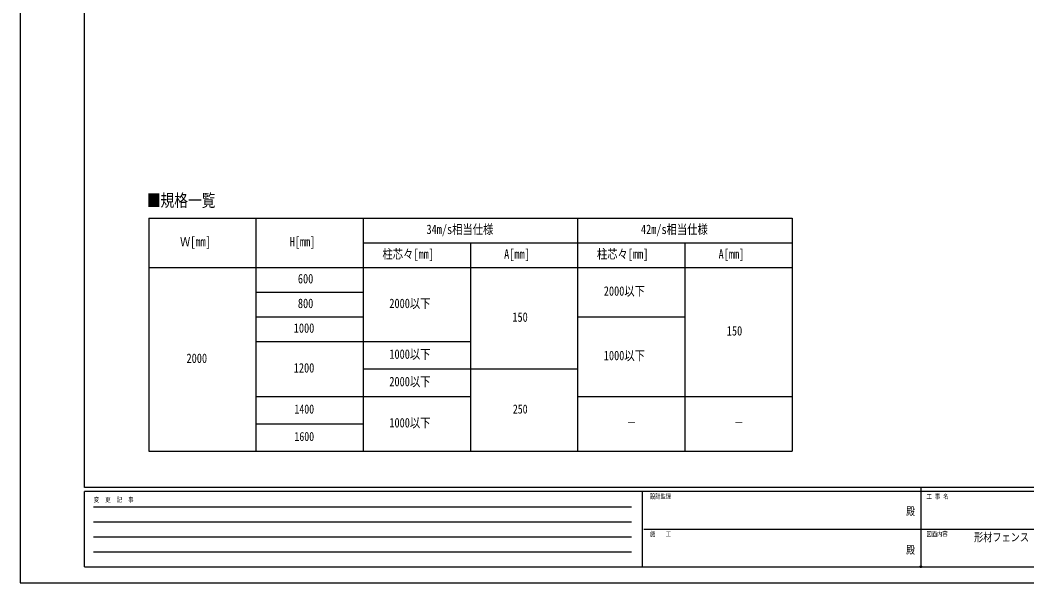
# Model space of a CAD drawing. Units: millimetres, scale not verified. Extents: x -4205 to 4205, y -2970 to 2970.
# Drawn here: x -4205 to 489, y -2970 to -348 of the extents above; entities that cross this region are included whole.
import ezdxf
from ezdxf.enums import TextEntityAlignment as Align

# ---------------------------------------------------------------- set-up
doc = ezdxf.new("R2010")
doc.units = ezdxf.units.MM
doc.header["$LTSCALE"] = 16
doc.header["$PDMODE"] = 32
doc.header["$PDSIZE"] = 8
doc.layers.add('0-1_USER1', color=3, linetype='Continuous')
doc.layers.add('0-5_YKK_ZWAK', color=7, linetype='Continuous')
doc.styles.add('ＭＳ ゴシック', font='')
doc.styles.get('ＭＳ ゴシック').set_extended_font_data('MS Gothic')

msp = doc.modelspace()

# ---------------------------------------------------------------- linework, layer by layer
at = {"layer": '0-1_USER1'}
for p, q in [((-3605.49, -1270.3), (-605.49, -1270.3)), ((-3605.49, -1270.3), (-3605.49, -2356.92)), ((-3105.49, -1270.3), (-3105.49, -2356.92)), ((-2605.49, -1270.3), (-2605.49, -2356.92)), ((-1605.49, -1270.3), (-1605.49, -2356.92)), ((-605.49, -1270.3), (-605.49, -2356.92)), ((-2605.49, -1385.3), (-605.49, -1385.3)), ((-2105.49, -1385.3), (-2105.49, -2356.92)), ((-1105.49, -1385.3), (-1105.49, -2356.92)), ((-3605.49, -1500.3), (-605.49, -1500.3)), ((-3105.49, -1615.3), (-2605.49, -1615.3)), ((-3105.49, -1730.3), (-2605.49, -1730.3)), ((-1605.49, -1730.3), (-1105.49, -1730.3)), ((-3105.49, -1845.3), (-2105.49, -1845.3)), ((-2605.49, -1973.2), (-1605.49, -1973.2)), ((-3105.49, -2101.11), (-2105.49, -2101.11)), ((-1605.49, -2101.11), (-605.49, -2101.11)), ((-3105.49, -2229.01), (-2605.49, -2229.01)), ((-3605.49, -2356.92), (-605.49, -2356.92))]:
    msp.add_line(p, q, dxfattribs=at)
at = {"layer": '0-5_YKK_ZWAK'}
for p, q in [((-3904.98, -2525), (-3904.98, 2775)), ((3895.02, -2525), (-3904.98, -2525)), ((-4.98, -2525), (-4.98, -2895)), ((-1304.98, -2545), (-3904.98, -2545)), ((-3904.98, -2895), (-3904.98, -2545)), ((-1304.98, -2545), (-1304.98, -2895)), ((-4.98, -2545), (-1304.98, -2545)), ((1295.02, -2545), (-4.98, -2545)), ((-3862.48, -2615), (-1354.98, -2615)), ((-3862.48, -2685), (-1354.98, -2685)), ((-1297.48, -2720), (-4.98, -2720)), ((-4.98, -2720), (1295.02, -2720)), ((-3862.48, -2755), (-1354.98, -2755)), ((-3862.48, -2825), (-1354.98, -2825)), ((-3904.98, -2895), (-1304.98, -2895)), ((-1304.98, -2895), (-4.98, -2895)), ((-4.98, -2895), (1295.02, -2895))]:
    msp.add_line(p, q, dxfattribs=at)
msp.add_lwpolyline([(-4205, -2970), (4205, -2970), (4205, 2970), (-4205, 2970)], close=True, dxfattribs=at)
msp.add_point((-4.98, -2895), dxfattribs=at)

# ---------------------------------------------------------------- texts
at = {"layer": '0-1_USER1', "style": 'ＭＳ ゴシック', "width": 0.8}
for s, height, p in [('■規格一覧', 58.65, (-3614.22, -1234.72)), ('34m/s相当仕様', 43.99, (-2310.29, -1357.8)), ('42m/s相当仕様', 43.99, (-1310.29, -1357.8)), ('Ｗ[mm]', 43.99, (-3459.49, -1415.3)), ('H[mm]', 43.99, (-2948.29, -1415.3)), ('柱芯々[mm]', 43.99, (-2515.49, -1472.8)), ('A[mm]', 43.99, (-1948.29, -1472.8)), ('柱芯々[mm]', 43.99, (-1515.49, -1472.8)), ('A[mm]', 43.99, (-948.29, -1472.8)), ('600', 43.99, (-2909.89, -1587.8)), ('2000以下', 43.99, (-1483.49, -1645.3)), ('2000以下', 43.99, (-2483.49, -1702.8)), ('800', 43.99, (-2909.89, -1702.8)), ('150', 43.99, (-1909.89, -1766.75)), ('1000', 43.99, (-2929.09, -1817.8)), ('150', 43.99, (-909.89, -1830.7)), ('2000', 43.99, (-3429.09, -1958.61)), ('1000以下', 43.99, (-2483.49, -1939.25)), ('1000以下', 43.99, (-1483.49, -1945.7)), ('1200', 43.99, (-2929.09, -2003.2)), ('2000以下', 43.99, (-2483.49, -2067.15)), ('1400', 42.15, (-2926.01, -2193.8)), ('250', 42.15, (-1907.61, -2193.8)), ('1000以下', 43.99, (-2483.49, -2259.01)), ('－', 42.15, (-1376.95, -2257.75)), ('－', 42.15, (-876.95, -2257.75)), ('1600', 42.15, (-2926.01, -2321.71)), ('形材フェンス ルシアスフェンス H14型', 38.12, (242.97, -2788))]:
    msp.add_text(s, height=height, dxfattribs=at).set_placement(p, align=Align.BOTTOM_LEFT)
at = {"layer": '0-5_YKK_ZWAK', "style": 'ＭＳ ゴシック', "width": 0.8}
for s, height, p in [('変  更  記  事', 21.99, (-3861.31, -2600)), ('設計監理', 21.99, (-1268.31, -2585)), ('工 事 名', 21.99, (21.27, -2585)), ('殿', 36.66, (-73.67, -2665.83)), ('施\u3000\u3000工', 21.99, (-1268.31, -2760)), ('図面内容', 21.99, (21.27, -2760)), ('殿', 36.66, (-73.67, -2845.83))]:
    msp.add_text(s, height=height, dxfattribs=at).set_placement(p, align=Align.BOTTOM_LEFT)

doc.saveas('drawing.dxf')
